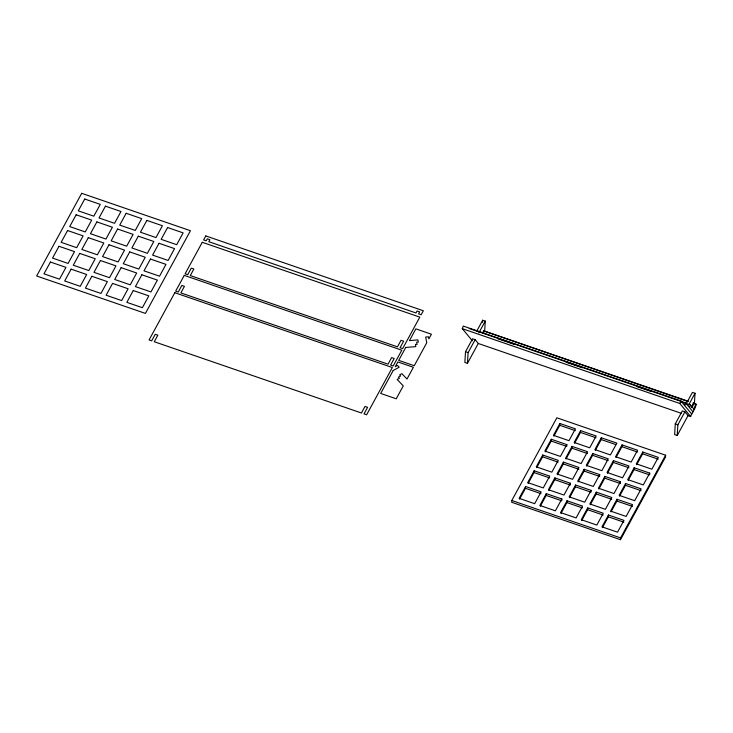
<?xml version="1.0" encoding="UTF-8"?>
<svg xmlns="http://www.w3.org/2000/svg" width="733" height="733" viewBox="0 0 733 733"><rect width="100%" height="100%" fill="white"/><g stroke="black" fill="none" stroke-linecap="round" stroke-linejoin="round"><path stroke-width="1.1" d="M465.519 351.721L464.869 362.45L467.452 363.339L478.301 343.42L475.149 339.7L472.556 338.811L465.519 351.721L468.112 352.61L467.452 363.339M482.552 322.364L482.68 320.22L485.273 321.109L484.614 331.838M511.808 500.492L511.698 502.279L620.466 539.69L665.509 457.007L665.619 455.211L556.851 417.801L511.808 500.492L620.576 537.903L620.466 539.69M519.56 499.136L525.46 488.306L525.57 486.52L541.11 491.87L534.669 503.681L519.129 498.339L525.57 486.52M528.136 483.386L534.036 472.556L534.146 470.769L549.686 476.12L543.254 487.931L527.714 482.58L534.146 470.769M536.721 467.636L542.612 456.806L542.722 455.019L558.262 460.37L551.83 472.18L536.29 466.829L542.722 455.019M546.177 495.435L546.287 493.648L561.826 498.99L561.716 500.786L546.177 495.435L540.276 506.265M551.198 441.055L551.308 439.269L566.838 444.619L566.737 446.406L551.198 441.055L545.297 451.885M554.753 479.684L554.863 477.898L570.402 483.239L570.292 485.035L554.753 479.684L548.852 490.514M553.873 436.135L559.774 425.305L559.884 423.518L575.423 428.86L568.991 440.68L553.452 435.329L559.884 423.518M557.437 474.764L563.338 463.934L563.439 462.147L578.978 467.489L572.546 479.309L557.007 473.958L563.439 462.147M560.992 513.393L566.893 502.563L567.003 500.776L582.543 506.118L576.111 517.929L560.571 512.587L567.003 500.776M566.013 459.014L571.914 448.184L572.024 446.397L587.564 451.739L581.122 463.558L565.592 458.207L572.024 446.397M575.469 486.813L575.579 485.026L591.119 490.368L591.009 492.155L575.469 486.813L569.578 497.643M574.59 443.263L580.49 432.433L580.6 430.647L596.14 435.988L589.708 447.808L574.168 442.457L580.6 430.647M584.054 471.062L584.164 469.276L599.695 474.618L599.585 476.404L584.054 471.062L578.154 481.893M581.709 520.522L587.609 509.692L587.719 507.905L603.259 513.247L596.827 525.057L581.287 519.715L587.719 507.905M586.73 466.142L592.63 455.312L592.74 453.525L608.28 458.867L601.839 470.678L586.308 465.336L592.74 453.525M590.294 504.771L596.186 493.941L596.295 492.155L611.835 497.496L605.403 509.307L589.863 503.965L596.295 492.155M595.315 450.392L601.207 439.562L601.317 437.775L616.856 443.117L610.424 454.927L594.884 449.586L601.317 437.775M604.771 478.191L604.881 476.404L620.411 481.746L620.31 483.533L604.771 478.191L598.87 489.021M602.425 527.641L608.326 516.82L608.436 515.024L623.975 520.375L617.543 532.185L602.004 526.844L608.436 515.024M607.446 473.271L613.347 462.441L613.457 460.654L628.996 465.996L622.564 477.806L607.025 472.464L613.457 460.654M611.01 511.891L616.911 501.07L617.012 499.274L632.552 504.625L626.119 516.435L610.58 511.093L617.012 499.274M616.032 457.52L621.923 446.69L622.033 444.904L637.573 450.245L631.14 462.056L615.601 456.714L622.033 444.904M619.587 496.14L625.487 485.319L625.597 483.523L641.137 488.874L634.696 500.685L619.165 495.343L625.597 483.523M628.163 480.39L634.063 469.569L634.173 467.773L649.713 473.124L649.603 474.911M636.748 464.64L642.639 453.819L642.749 452.023L658.289 457.374L651.857 469.184L636.317 463.842L642.749 452.023M691.613 413.916L690.633 416.527L688.04 415.629L684.906 411.854L682.322 410.966L675.285 423.876L674.635 434.605L677.219 435.494L688.067 415.584M677.219 435.494L677.878 424.764L684.906 411.854M694.38 403.993L695.031 393.264L692.447 392.375L686.051 404.112M472.373 340.827L462.303 328.668L463.283 326.066L680.82 400.896L691.87 414.237L692.85 411.634M482.571 333.433L483.551 330.821L688.562 401.345M690.633 416.527L679.839 403.498L680.82 400.896M684.677 405.56L685.657 402.958L469.212 328.494M689.524 407.612L690.504 405.01L680.755 401.657M691.576 407.585L693.308 402.985L696.35 404.414L694.362 409.692L690.504 405.01M692.777 406.128L693.757 403.526L693.308 402.985M693.913 409.151L695.901 403.874M694.096 409.353L693.116 411.955L685.657 402.958M476.826 330.977L482.68 320.22M468.112 352.61L475.149 339.7M478.878 332.846L485.273 321.109M551.308 439.269L544.866 451.079L560.406 456.43L566.838 444.619M546.287 493.648L539.855 505.458L555.385 510.809L561.826 498.99M554.863 477.898L548.431 489.708L563.97 495.059L570.402 483.239M575.579 485.026L569.147 496.837L584.687 502.178L591.119 490.368M584.164 469.276L577.723 481.086L593.263 486.428L599.695 474.618M604.881 476.404L598.44 488.215L613.979 493.556L620.411 481.746M634.173 467.773L627.741 479.593L643.281 484.934L649.713 473.124M688.644 405.001L695.031 393.264M620.576 537.903L665.619 455.211M686.858 401.153L483.551 330.821M497.863 338.747L514.09 344.327M566.041 362.194L582.277 367.783M636.391 386.392L650.455 391.239M462.303 328.668L679.839 403.498M478.273 343.475L681.131 413.256M675.285 423.876L677.878 424.764M559.774 425.305L575.313 430.656M580.49 432.433L596.03 437.775M601.207 439.562L615.711 444.546M621.923 446.69L637.463 452.032M642.639 453.819L658.179 459.16M571.914 448.184L587.454 453.535M592.63 455.312L608.17 460.654M613.347 462.441L628.887 467.782M634.063 469.569L648.568 474.553M542.612 456.806L558.152 462.156M563.338 463.934L578.868 469.285M625.487 485.319L641.027 490.661M534.036 472.556L549.576 477.907M596.186 493.941L611.725 499.283M616.911 501.07L632.442 506.411M525.46 488.306L541 493.657M566.893 502.563L582.433 507.905M587.609 509.692L603.149 515.033M608.326 516.82L623.865 522.162M81.693 193.31L36.65 275.993L145.418 313.412L190.452 230.721L81.693 193.31M50.412 262.029L43.971 273.84L59.51 279.181L65.943 267.371L50.412 262.029M58.988 246.279L52.556 258.089L68.087 263.431L74.528 251.621L58.988 246.279M67.564 230.529L61.132 242.339L76.672 247.681L83.104 235.87L67.564 230.529M76.15 214.778L69.708 226.589L85.248 231.93L91.68 220.12L76.15 214.778M84.726 199.028L78.294 210.838L93.824 216.18L100.265 204.37L84.726 199.028M71.128 269.158L64.687 280.968L80.227 286.31L86.668 274.499L71.128 269.158M79.705 253.407L73.273 265.218L88.812 270.559L95.244 258.749L79.705 253.407M88.281 237.657L81.849 249.467L97.388 254.809L103.82 242.999L88.281 237.657M96.866 221.907L90.425 233.717L105.964 239.059L112.396 227.248L96.866 221.907M105.442 206.156L99.01 217.967L114.55 223.308L120.982 211.498L105.442 206.156M91.845 276.277L85.413 288.096L100.943 293.438L107.385 281.628L91.845 276.277M100.421 260.527L93.989 272.346L109.529 277.688L115.961 265.877L100.421 260.527M108.997 244.776L102.565 256.596L118.105 261.938L124.537 250.127L108.997 244.776M117.582 229.026L111.15 240.845L126.681 246.187L133.122 234.377L117.582 229.026M126.158 213.276L119.726 225.095L135.266 230.437L141.698 218.626L126.158 213.276M112.561 283.405L106.129 295.225L121.669 300.567L128.101 288.756L112.561 283.405M121.137 267.655L114.705 279.465L130.245 284.816L136.677 273.006L121.137 267.655M129.723 251.905L123.281 263.715L138.821 269.066L145.253 257.256L129.723 251.905M138.299 236.154L131.867 247.965L147.397 253.316L153.838 241.505L138.299 236.154M146.875 220.404L140.443 232.214L155.982 237.565L162.414 225.746L146.875 220.404M133.278 290.534L126.846 302.344L142.385 307.695L148.817 295.875L133.278 290.534M141.854 274.783L135.422 286.594L150.961 291.945L157.393 280.125L141.854 274.783M150.439 259.033L143.998 270.844L159.537 276.194L165.97 264.375L150.439 259.033M159.015 243.283L152.583 255.093L168.123 260.444L174.555 248.624L159.015 243.283M167.591 227.532L161.159 239.343L176.699 244.694L183.131 232.874L167.591 227.532M174.821 292.705L149.083 339.956L151.676 340.845L155.249 334.285L157.833 335.173L154.26 341.734L361.433 413L365.007 406.439L367.599 407.328L364.026 413.898L366.619 414.786L392.347 367.535L174.821 292.705M184.258 275.379L175.673 291.129L178.266 292.018L181.839 285.458L184.432 286.346L180.859 292.907L388.032 364.173L391.605 357.612L394.198 358.501L390.616 365.071L393.209 365.959L401.785 350.209L184.258 275.379M202.271 242.302L185.11 273.803L187.703 274.692L191.276 268.131L193.869 269.02L190.296 275.581L397.469 346.846L401.043 340.286L403.636 341.175L400.053 347.744L402.646 348.633L419.807 317.132L202.271 242.302M205.808 235.925L203.627 239.92L206.22 240.809L207.292 238.839L209.885 239.737L208.813 241.707L415.987 312.973L417.059 311.003L419.642 311.892L418.57 313.861L421.163 314.75L423.335 310.755L205.808 235.925M393.172 370.541L380.693 393.447L396.232 398.789L403.269 385.879L397.139 379.474L399.384 378.228L398.386 377.193L400.621 375.947L399.632 374.902L401.867 373.656L406.998 379.025L413.394 367.288L397.854 361.946L395.289 366.665L397.506 365.428L399.192 367.196L393.172 370.541M405.743 347.46L398.715 360.37L414.255 365.712L426.725 342.815L425.681 337.033L428.457 336.804L428.842 338.93L431.407 334.211L415.868 328.87L409.481 340.607L417.911 339.901L418.305 342.054L416.674 342.192L417.059 344.336L415.428 344.473L415.813 346.627L405.743 347.46"/></g></svg>
